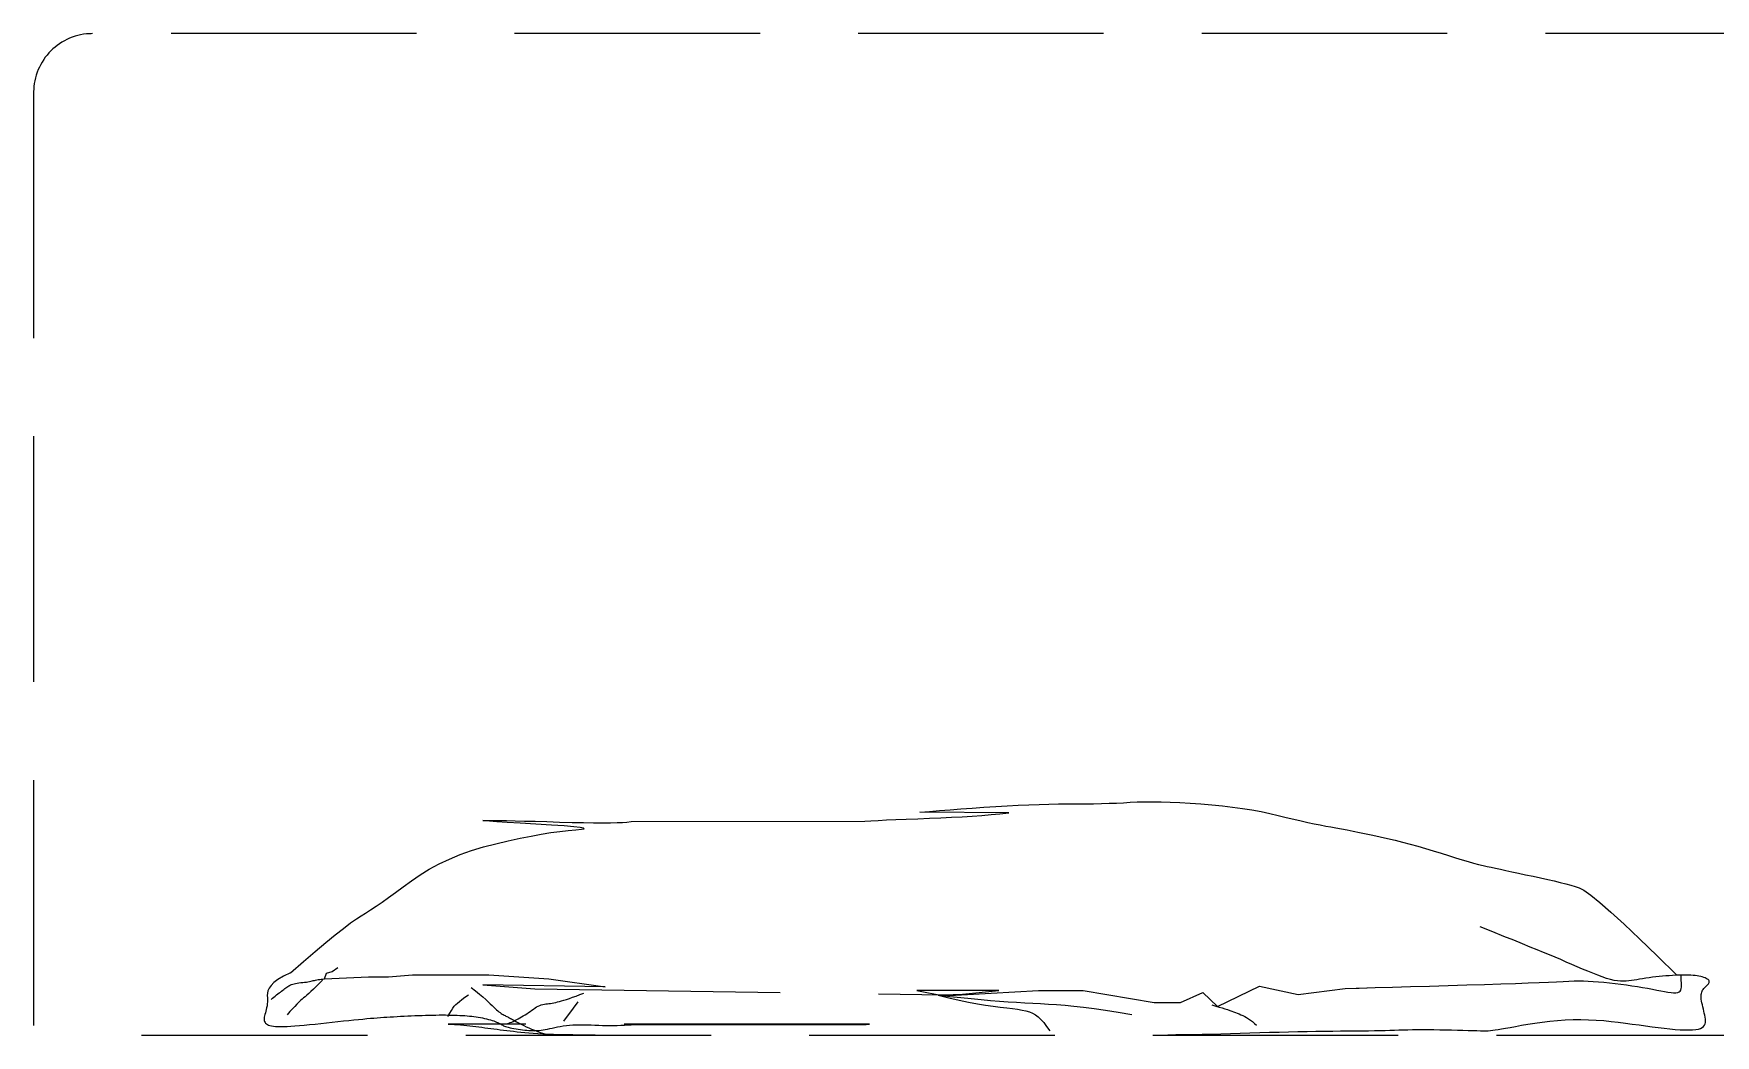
# Model space of a CAD drawing. Extents: x 468514 to 728049, y -74127 to 69080.
# Drawn here: x 503504 to 504361, y -70127 to -69616 of the extents above; entities that cross this region are included whole.
import ezdxf

# ---------------------------------------------------------------- set-up
doc = ezdxf.new("R2010")
doc.units = 0
doc.header["$LTSCALE"] = 500
doc.header["$MEASUREMENT"] = 0
doc.linetypes.add('DASH', pattern=[0.35, 0.25, -0.1])
doc.layers.add('E 立面家具、洁具', color=153, linetype='Continuous')

# ---------------------------------------------------------------- blocks, each defined once
blk = doc.blocks.new('4545')
at = {"linetype": 'DASH', "lineweight": -2}
for p, q in [((508742.97, -71550.59), (507002.97, -71550.59)), ((506972.97, -71580.59), (506972.97, -72121.24)), ((507516.87, -71942.56, 0), (507520.77, -71942.44, 0)), ((507520.77, -71942.44, 0), (507524.52, -71942.3, 0)), ((507524.52, -71942.3, 0), (507528.1, -71942.13, 0)), ((507528.1, -71942.13, 0), (507531.53, -71941.93, 0)), ((507531.53, -71941.93, 0), (507535.02, -71941.76, 0)), ((507535.02, -71941.76, 0), (507538.8, -71941.67, 0)), ((507538.8, -71941.67, 0), (507542.87, -71941.66, 0)), ((507542.87, -71941.66, 0), (507547.23, -71941.73, 0)), ((507547.23, -71941.73, 0), (507551.87, -71941.87, 0)), ((507551.87, -71941.87, 0), (507556.81, -71942.09, 0)), ((507556.81, -71942.09, 0), (507562.03, -71942.39, 0)), ((507562.03, -71942.39, 0), (507567.54, -71942.77, 0)), ((507403.16, -71951.14, 0), (507407.4, -71950.93, 0)), ((507407.4, -71950.93, 0), (507412.16, -71950.72, 0)), ((507412.16, -71950.72, 0), (507417.45, -71950.51, 0)), ((507417.45, -71950.51, 0), (507423.26, -71950.3, 0)), ((507423.26, -71950.3, 0), (507429.23, -71950.08, 0)), ((507424.34, -71946.96, 0), (507429.26, -71946.54, 0)), ((507469.63, -71947.37, 0), (507424.34, -71946.96, 0)), ((507429.23, -71950.08, 0), (507434.98, -71949.83, 0)), ((507429.26, -71946.54, 0), (507434.39, -71946.12, 0)), ((507434.39, -71946.12, 0), (507439.73, -71945.7, 0)), ((507434.98, -71949.83, 0), (507440.53, -71949.56, 0)), ((507439.73, -71945.7, 0), (507445.28, -71945.28, 0)), ((507440.53, -71949.56, 0), (507445.87, -71949.26, 0)), ((507445.28, -71945.28, 0), (507451.03, -71944.86, 0)), ((507445.87, -71949.26, 0), (507451, -71948.93, 0)), ((507451, -71948.93, 0), (507455.92, -71948.58, 0)), ((507451.03, -71944.86, 0), (507457, -71944.45, 0)), ((507455.92, -71948.58, 0), (507460.63, -71948.2, 0)), ((507457, -71944.45, 0), (507462.98, -71944.05, 0)), ((507460.63, -71948.2, 0), (507465.13, -71947.79, 0)), ((507462.98, -71944.05, 0), (507468.78, -71943.71, 0)), ((507465.13, -71947.79, 0), (507469.63, -71947.37, 0)), ((507468.78, -71943.71, 0), (507474.39, -71943.43, 0)), ((507474.39, -71943.43, 0), (507479.82, -71943.19, 0)), ((507479.82, -71943.19, 0), (507485.07, -71943.01, 0)), ((507485.07, -71943.01, 0), (507490.13, -71942.88, 0)), ((507490.13, -71942.88, 0), (507495.01, -71942.8, 0)), ((507495.01, -71942.8, 0), (507499.71, -71942.77, 0)), ((507499.71, -71942.77, 0), (507504.23, -71942.76, 0)), ((507504.23, -71942.76, 0), (507508.6, -71942.72, 0)), ((507508.6, -71942.72, 0), (507512.82, -71942.65, 0)), ((507512.82, -71942.65, 0), (507516.87, -71942.56, 0)), ((507567.54, -71942.77, 0), (507573.1, -71943.23, 0)), ((507573.1, -71943.23, 0), (507578.48, -71943.77, 0)), ((507578.48, -71943.77, 0), (507583.67, -71944.38, 0)), ((507583.67, -71944.38, 0), (507588.68, -71945.07, 0)), ((507588.68, -71945.07, 0), (507593.51, -71945.84, 0)), ((507593.51, -71945.84, 0), (507598.15, -71946.69, 0)), ((507598.15, -71946.69, 0), (507602.62, -71947.62, 0)), ((507602.62, -71947.62, 0), (507606.9, -71948.63, 0)), ((507606.9, -71948.63, 0), (507610.98, -71949.64, 0)), ((507610.98, -71949.64, 0), (507614.85, -71950.56, 0)), ((507614.85, -71950.56, 0), (507618.51, -71951.41, 0)), ((507201.75, -71951.26, 0), (507202.16, -71951.17, 0)), ((507202.75, -71951.41, 0), (507201.75, -71951.26, 0)), ((507202.16, -71951.17, 0), (507203.97, -71951.14, 0)), ((507205.16, -71951.62, 0), (507202.75, -71951.41, 0)), ((507203.97, -71951.14, 0), (507206.74, -71951.15, 0)), ((507208.97, -71951.89, 0), (507205.16, -71951.62, 0)), ((507206.74, -71951.15, 0), (507210.04, -71951.19, 0)), ((507214.19, -71952.23, 0), (507208.97, -71951.89, 0)), ((507210.04, -71951.19, 0), (507213.86, -71951.26, 0)), ((507213.86, -71951.26, 0), (507218.2, -71951.35, 0)), ((507220.81, -71952.62, 0), (507214.19, -71952.23, 0)), ((507218.2, -71951.35, 0), (507223.07, -71951.47, 0)), ((507220.7, -71960.28, 0), (507226.3, -71959.15, 0)), ((507228.84, -71953.07, 0), (507220.81, -71952.62, 0)), ((507223.07, -71951.47, 0), (507228.46, -71951.61, 0)), ((507226.3, -71959.15, 0), (507231.55, -71958.18, 0)), ((507228.46, -71951.61, 0), (507234.37, -71951.78, 0)), ((507236.79, -71953.54, 0), (507228.84, -71953.07, 0)), ((507231.55, -71958.18, 0), (507236.45, -71957.38, 0)), ((507234.37, -71951.78, 0), (507240.81, -71951.98, 0)), ((507236.45, -71957.38, 0), (507241, -71956.73, 0)), ((507243.19, -71953.98, 0), (507236.79, -71953.54, 0)), ((507240.81, -71951.98, 0), (507247.21, -71952.16, 0)), ((507241, -71956.73, 0), (507245.2, -71956.25, 0)), ((507248.05, -71954.38, 0), (507243.19, -71953.98, 0)), ((507245.2, -71956.25, 0), (507249.05, -71955.94, 0)), ((507247.21, -71952.16, 0), (507253.01, -71952.29, 0)), ((507251.35, -71954.76, 0), (507248.05, -71954.38, 0)), ((507249.05, -71955.94, 0), (507251.95, -71955.69, 0)), ((507253.1, -71955.1, 0), (507251.35, -71954.76, 0)), ((507251.95, -71955.69, 0), (507253.3, -71955.41, 0)), ((507253.01, -71952.29, 0), (507258.2, -71952.37, 0)), ((507253.3, -71955.41, 0), (507253.1, -71955.1, 0)), ((507258.2, -71952.37, 0), (507262.79, -71952.39, 0)), ((507262.79, -71952.39, 0), (507266.79, -71952.37, 0)), ((507266.79, -71952.37, 0), (507270.17, -71952.29, 0)), ((507270.17, -71952.29, 0), (507272.96, -71952.16, 0)), ((507272.96, -71952.16, 0), (507275.15, -71951.98, 0)), ((507275.15, -71951.98, 0), (507277.29, -71951.77, 0)), ((507277.29, -71951.77, 0), (507396.25, -71951.56, 0)), ((507396.25, -71951.56, 0), (507399.44, -71951.35, 0)), ((507399.44, -71951.35, 0), (507403.16, -71951.14, 0)), ((507618.51, -71951.41, 0), (507621.97, -71952.19, 0)), ((507621.97, -71952.19, 0), (507625.21, -71952.88, 0)), ((507625.21, -71952.88, 0), (507628.25, -71953.49, 0)), ((507628.25, -71953.49, 0), (507631.08, -71954.03, 0)), ((507631.08, -71954.03, 0), (507633.69, -71954.49, 0)), ((507633.69, -71954.49, 0), (507636.28, -71954.93, 0)), ((507636.28, -71954.93, 0), (507639.03, -71955.43, 0)), ((507639.03, -71955.43, 0), (507641.94, -71955.98, 0)), ((507641.94, -71955.98, 0), (507645, -71956.58, 0)), ((507645, -71956.58, 0), (507648.22, -71957.23, 0)), ((507648.22, -71957.23, 0), (507651.59, -71957.94, 0)), ((507651.59, -71957.94, 0), (507655.12, -71958.7, 0)), ((507655.12, -71958.7, 0), (507658.81, -71959.51, 0)), ((507658.81, -71959.51, 0), (507662.6, -71960.37, 0)), ((507190.25, -71968.58, 0), (507196.04, -71966.53, 0)), ((507196.04, -71966.53, 0), (507202.11, -71964.68, 0)), ((507202.11, -71964.68, 0), (507208.45, -71963.04, 0)), ((507208.45, -71963.04, 0), (507214.75, -71961.58, 0)), ((507214.75, -71961.58, 0), (507220.7, -71960.28, 0)), ((507662.6, -71960.37, 0), (507666.4, -71961.29, 0)), ((507666.4, -71961.29, 0), (507670.24, -71962.25, 0)), ((507670.24, -71962.25, 0), (507674.1, -71963.27, 0)), ((507674.1, -71963.27, 0), (507677.98, -71964.35, 0)), ((507677.98, -71964.35, 0), (507681.9, -71965.47, 0)), ((507681.9, -71965.47, 0), (507685.83, -71966.65, 0)), ((507685.83, -71966.65, 0), (507689.8, -71967.88, 0)), ((507689.8, -71967.88, 0), (507693.65, -71969.08, 0)), ((507169.81, -71978.85, 0), (507174.51, -71975.97, 0)), ((507174.51, -71975.97, 0), (507179.48, -71973.3, 0)), ((507179.48, -71973.3, 0), (507184.73, -71970.84, 0)), ((507184.73, -71970.84, 0), (507190.25, -71968.58, 0)), ((507693.65, -71969.08, 0), (507697.23, -71970.18, 0)), ((507697.23, -71970.18, 0), (507700.55, -71971.17, 0)), ((507700.55, -71971.17, 0), (507703.62, -71972.06, 0)), ((507703.62, -71972.06, 0), (507706.42, -71972.84, 0)), ((507706.42, -71972.84, 0), (507708.95, -71973.52, 0)), ((507708.95, -71973.52, 0), (507711.23, -71974.1, 0)), ((507711.23, -71974.1, 0), (507713.25, -71974.57, 0)), ((507713.25, -71974.57, 0), (507715.26, -71975.01, 0)), ((507715.26, -71975.01, 0), (507717.54, -71975.51, 0)), ((507717.54, -71975.51, 0), (507720.08, -71976.06, 0)), ((507720.08, -71976.06, 0), (507722.88, -71976.66, 0)), ((507722.88, -71976.66, 0), (507725.94, -71977.32, 0)), ((507157.34, -71987.81, 0), (507161.22, -71984.99, 0)), ((507161.22, -71984.99, 0), (507165.38, -71981.93, 0)), ((507165.38, -71981.93, 0), (507169.81, -71978.85, 0)), ((507725.94, -71977.32, 0), (507729.26, -71978.02, 0)), ((507729.26, -71978.02, 0), (507732.85, -71978.78, 0)), ((507732.85, -71978.78, 0), (507736.69, -71979.59, 0)), ((507736.69, -71979.59, 0), (507740.54, -71980.41, 0)), ((507740.54, -71980.41, 0), (507744.13, -71981.21, 0)), ((507744.13, -71981.21, 0), (507747.45, -71981.98, 0)), ((507747.45, -71981.98, 0), (507750.51, -71982.73, 0)), ((507750.51, -71982.73, 0), (507753.31, -71983.45, 0)), ((507753.31, -71983.45, 0), (507755.85, -71984.14, 0)), ((507755.85, -71984.14, 0), (507758.13, -71984.81, 0)), ((507758.13, -71984.81, 0), (507760.14, -71985.45, 0)), ((507147.35, -71994.82, 0), (507150.41, -71992.73, 0)), ((507150.41, -71992.73, 0), (507153.74, -71990.39, 0)), ((507153.74, -71990.39, 0), (507157.34, -71987.81, 0)), ((507760.14, -71985.45, 0), (507762.57, -71986.69, 0)), ((507762.57, -71986.69, 0), (507766.08, -71989.17, 0)), ((507766.08, -71989.17, 0), (507770.67, -71992.89, 0)), ((507770.67, -71992.89, 0), (507776.35, -71997.84, 0)), ((507134.44, -72003.37, 0), (507137.44, -72001.23, 0)), ((507137.44, -72001.23, 0), (507139.83, -71999.67, 0)), ((507139.83, -71999.67, 0), (507142.07, -71998.3, 0)), ((507142.07, -71998.3, 0), (507144.57, -71996.68, 0)), ((507144.57, -71996.68, 0), (507147.35, -71994.82, 0)), ((507776.35, -71997.84, 0), (507783.12, -72004.02, 0)), ((507121.81, -72013.39, 0), (507126.62, -72009.45, 0)), ((507126.62, -72009.45, 0), (507130.83, -72006.12, 0)), ((507130.83, -72006.12, 0), (507134.44, -72003.37, 0)), ((507716.17, -72007.89), (507709.82, -72005.29)), ((507721.8, -72010.18), (507716.17, -72007.89)), ((507726.81, -72012.2), (507721.8, -72010.18)), ((507783.12, -72004.02, 0), (507790.97, -72011.44, 0)), ((507110.37, -72023.04, 0), (507116.39, -72017.91, 0)), ((507116.39, -72017.91, 0), (507121.81, -72013.39, 0)), ((507731.25, -72014), (507726.81, -72012.2)), ((507735.23, -72015.61), (507731.25, -72014)), ((507738.81, -72017.06), (507735.23, -72015.61)), ((507742.08, -72018.39), (507738.81, -72017.06)), ((507745.11, -72019.64), (507742.08, -72018.39)), ((507790.97, -72011.44, 0), (507799.9, -72020.1, 0)), ((507103.74, -72028.75, 0), (507110.37, -72023.04, 0)), ((507122.13, -72028.86), (507124.99, -72028.05)), ((507124.99, -72028.05), (507127.85, -72026.01)), ((507748, -72020.85), (507745.11, -72019.64)), ((507750.81, -72022.04), (507748, -72020.85)), ((507753.62, -72023.25), (507750.81, -72022.04)), ((507756.42, -72024.46), (507753.62, -72023.25)), ((507759.19, -72025.66), (507756.42, -72024.46)), ((507761.92, -72026.83), (507759.19, -72025.66)), ((507764.57, -72027.96), (507761.92, -72026.83)), ((507767.14, -72029.01), (507764.57, -72027.96)), ((507799.9, -72020.1, 0), (507809.92, -72029.99, 0)), ((507092.91, -72036.59), (507092.33, -72037.89)), ((507093.88, -72035.21), (507092.91, -72036.59)), ((507095.36, -72033.75), (507093.88, -72035.21)), ((507097.43, -72032.19), (507095.36, -72033.75)), ((507100.19, -72030.53), (507097.43, -72032.19)), ((507103.74, -72028.75), (507100.19, -72030.53)), ((507100.98, -72036.79, 0), (507101.5, -72036.42, 0)), ((507101.5, -72036.42, 0), (507102, -72036.07, 0)), ((507102, -72036.07, 0), (507102.47, -72035.75, 0)), ((507102.47, -72035.75, 0), (507102.92, -72035.46, 0)), ((507102.92, -72035.46, 0), (507103.34, -72035.19, 0)), ((507103.34, -72035.19, 0), (507103.79, -72034.95, 0)), ((507103.79, -72034.95, 0), (507104.31, -72034.72, 0)), ((507104.31, -72034.72, 0), (507104.91, -72034.51, 0)), ((507104.91, -72034.51, 0), (507105.59, -72034.32, 0)), ((507105.59, -72034.32, 0), (507106.34, -72034.15, 0)), ((507106.34, -72034.15, 0), (507107.17, -72034, 0)), ((507107.17, -72034, 0), (507108.08, -72033.87, 0)), ((507108.08, -72033.87, 0), (507109.06, -72033.76, 0)), ((507109.06, -72033.76, 0), (507110.05, -72033.66, 0)), ((507110.05, -72033.66, 0), (507110.99, -72033.55, 0)), ((507110.99, -72033.55, 0), (507111.87, -72033.43, 0)), ((507111.87, -72033.43, 0), (507112.69, -72033.3, 0)), ((507112.69, -72033.3, 0), (507113.45, -72033.17, 0)), ((507113.45, -72033.17, 0), (507114.15, -72033.04, 0)), ((507114.15, -72033.04, 0), (507114.8, -72032.89, 0)), ((507114.8, -72032.89, 0), (507115.39, -72032.74, 0)), ((507115.39, -72032.74, 0), (507115.97, -72032.59, 0)), ((507116.89, -72035.7, 0), (507115.48, -72037.05, 0)), ((507115.97, -72032.59, 0), (507116.59, -72032.45, 0)), ((507116.59, -72032.45, 0), (507117.25, -72032.32, 0)), ((507118.42, -72034.2, 0), (507116.89, -72035.7, 0)), ((507117.25, -72032.32, 0), (507117.94, -72032.2, 0)), ((507117.94, -72032.2, 0), (507118.67, -72032.09, 0)), ((507120.09, -72032.54, 0), (507118.42, -72034.2, 0)), ((507118.67, -72032.09, 0), (507119.44, -72031.99, 0)), ((507119.44, -72031.99, 0), (507120.25, -72031.9, 0)), ((507120.25, -72031.9, 0), (507121.09, -72031.81, 0)), ((507121.09, -72031.81), (507122.13, -72028.86)), ((507121.09, -72031.81), (507143.55, -72030.79)), ((507143.55, -72030.79), (507153.75, -72030.79)), ((507153.75, -72030.79), (507166, -72029.77)), ((507166, -72029.77), (507184.37, -72029.77)), ((507184.37, -72029.77), (507204.79, -72029.77)), ((507195.74, -72036.21, 0), (507198.03, -72037.96, 0)), ((507263.99, -72035.89), (507201.75, -72034.87)), ((507201.75, -72034.87), (507228.29, -72036.91)), ((507204.79, -72029.77), (507235.41, -72031.81)), ((507235.41, -72031.81), (507263.99, -72035.89)), ((507575.94, -72045.94), (507597.38, -72035.61)), ((507597.38, -72035.61), (507617, -72039.74)), ((507640.98, -72036.73), (507652.01, -72036.38)), ((507640.98, -72036.73, 0), (507648.14, -72036.51, 0)), ((507648.14, -72036.51, 0), (507656.24, -72036.27, 0)), ((507656.24, -72036.27, 0), (507665.04, -72036.02, 0)), ((507665.04, -72036.02, 0), (507674.33, -72035.76, 0)), ((507674.33, -72035.76, 0), (507683.88, -72035.49, 0)), ((507683.88, -72035.49, 0), (507693.47, -72035.22, 0)), ((507693.47, -72035.22, 0), (507702.88, -72034.95, 0)), ((507702.88, -72034.95, 0), (507711.88, -72034.68, 0)), ((507711.88, -72034.68, 0), (507720.26, -72034.41, 0)), ((507720.26, -72034.41, 0), (507727.77, -72034.15, 0)), ((507727.77, -72034.15, 0), (507734.27, -72033.9, 0)), ((507734.27, -72033.9, 0), (507739.82, -72033.67, 0)), ((507739.82, -72033.67, 0), (507744.54, -72033.46, 0)), ((507744.54, -72033.46, 0), (507748.55, -72033.27, 0)), ((507748.55, -72033.27, 0), (507751.98, -72033.11, 0)), ((507751.98, -72033.11, 0), (507754.96, -72032.99, 0)), ((507754.96, -72032.99, 0), (507757.6, -72032.91, 0)), ((507757.6, -72032.91, 0), (507760.04, -72032.87, 0)), ((507760.04, -72032.87, 0), (507762.39, -72032.89, 0)), ((507762.39, -72032.89, 0), (507764.77, -72032.96, 0)), ((507764.77, -72032.96, 0), (507767.3, -72033.09, 0)), ((507769.6, -72029.97), (507767.14, -72029.01)), ((507767.3, -72033.09, 0), (507769.96, -72033.28, 0)), ((507771.94, -72030.83), (507769.6, -72029.97)), ((507769.96, -72033.28, 0), (507772.72, -72033.52, 0)), ((507774.13, -72031.56), (507771.94, -72030.83)), ((507772.72, -72033.52, 0), (507775.56, -72033.81, 0)), ((507776.16, -72032.15), (507774.13, -72031.56)), ((507775.56, -72033.81, 0), (507778.45, -72034.13, 0)), ((507778.01, -72032.58), (507776.16, -72032.15)), ((507779.71, -72032.87), (507778.01, -72032.58)), ((507778.45, -72034.13, 0), (507781.35, -72034.49, 0)), ((507781.28, -72033.03), (507779.71, -72032.87)), ((507782.74, -72033.07), (507781.28, -72033.03)), ((507781.35, -72034.49, 0), (507784.23, -72034.88, 0)), ((507784.13, -72033.02), (507782.74, -72033.07)), ((507785.48, -72032.9), (507784.13, -72033.02)), ((507784.23, -72034.88, 0), (507787.07, -72035.3, 0)), ((507786.81, -72032.71), (507785.48, -72032.9)), ((507788.15, -72032.49), (507786.81, -72032.71)), ((507787.07, -72035.3, 0), (507789.84, -72035.74, 0)), ((507789.52, -72032.24), (507788.15, -72032.49)), ((507790.96, -72031.98), (507789.52, -72032.24)), ((507789.84, -72035.74, 0), (507792.5, -72036.19, 0)), ((507792.48, -72031.73), (507790.96, -72031.98)), ((507794.08, -72031.49), (507792.48, -72031.73)), ((507792.5, -72036.19, 0), (507795.04, -72036.65, 0)), ((507795.74, -72031.27), (507794.08, -72031.49)), ((507795.04, -72036.65, 0), (507797.43, -72037.11, 0)), ((507797.44, -72031.05), (507795.74, -72031.27)), ((507799.17, -72030.86), (507797.44, -72031.05)), ((507800.91, -72030.67), (507799.17, -72030.86)), ((507802.64, -72030.51), (507800.91, -72030.67)), ((507804.35, -72030.36), (507802.64, -72030.51)), ((507806.02, -72030.22), (507804.35, -72030.36)), ((507807.63, -72030.11), (507806.02, -72030.22)), ((507809.18, -72030.02), (507807.63, -72030.11)), ((507810.66, -72029.95), (507809.18, -72030.02)), ((507812.06, -72029.9), (507810.66, -72029.95)), ((507813.41, -72029.88), (507812.06, -72029.9)), ((507812.09, -72031.37, 0), (507812.06, -72029.9, 0)), ((507812.15, -72032.71, 0), (507812.09, -72031.37, 0)), ((507812.14, -72036.81, 0), (507812.24, -72035.98, 0)), ((507812.21, -72033.93, 0), (507812.15, -72032.71, 0)), ((507812.25, -72035.02, 0), (507812.21, -72033.93, 0)), ((507812.24, -72035.98, 0), (507812.25, -72035.02, 0)), ((507814.69, -72029.88), (507813.41, -72029.88)), ((507815.91, -72029.9), (507814.69, -72029.88)), ((507817.07, -72029.96), (507815.91, -72029.9)), ((507818.18, -72030.04), (507817.07, -72029.96)), ((507819.22, -72030.14), (507818.18, -72030.04)), ((507820.22, -72030.28), (507819.22, -72030.14)), ((507821.16, -72030.45), (507820.22, -72030.28)), ((507822.05, -72030.65), (507821.16, -72030.45)), ((507822.87, -72030.86), (507822.05, -72030.65)), ((507823.62, -72031.11), (507822.87, -72030.86)), ((507824.3, -72031.37), (507823.62, -72031.11)), ((507823.62, -72036.81), (507823.95, -72036.42)), ((507823.95, -72036.42), (507824.3, -72036.06)), ((507824.9, -72031.64), (507824.3, -72031.37)), ((507824.3, -72036.06), (507824.66, -72035.71)), ((507824.66, -72035.71), (507825.02, -72035.37)), ((507825.41, -72031.93), (507824.9, -72031.64)), ((507825.02, -72035.37), (507825.36, -72035.03)), ((507825.36, -72035.03), (507825.68, -72034.7)), ((507825.82, -72032.22), (507825.41, -72031.93)), ((507825.68, -72034.7), (507825.96, -72034.38)), ((507826.14, -72032.53), (507825.82, -72032.22)), ((507825.96, -72034.38), (507826.19, -72034.07)), ((507826.34, -72032.83), (507826.14, -72032.53)), ((507826.19, -72034.07), (507826.35, -72033.75)), ((507826.44, -72033.14), (507826.34, -72032.83)), ((507826.35, -72033.75), (507826.44, -72033.45)), ((507826.44, -72033.45), (507826.44, -72033.14)), ((507091.99, -72044.6), (507091.84, -72045.59)), ((507092.06, -72039.13), (507091.99, -72040.31)), ((507091.99, -72040.31), (507092.04, -72041.43)), ((507092.07, -72043.58), (507091.99, -72044.6)), ((507092.04, -72041.43), (507092.09, -72042.52)), ((507092.33, -72037.89), (507092.06, -72039.13)), ((507092.09, -72042.52), (507092.07, -72043.58)), ((507093.95, -72042.33, 0), (507094.65, -72041.73, 0)), ((507094.65, -72041.73, 0), (507095.35, -72041.15, 0)), ((507095.35, -72041.15, 0), (507096.03, -72040.58, 0)), ((507096.03, -72040.58, 0), (507096.7, -72040.04, 0)), ((507096.7, -72040.04, 0), (507097.36, -72039.51, 0)), ((507097.36, -72039.51, 0), (507098.01, -72039.01, 0)), ((507098.01, -72039.01, 0), (507098.64, -72038.52, 0)), ((507098.64, -72038.52, 0), (507099.26, -72038.05, 0)), ((507099.26, -72038.05, 0), (507099.86, -72037.6, 0)), ((507099.86, -72037.6, 0), (507100.43, -72037.18, 0)), ((507100.43, -72037.18, 0), (507100.98, -72036.79, 0)), ((507107.07, -72044.68, 0), (507105.97, -72045.82, 0)), ((507108.07, -72043.68, 0), (507107.07, -72044.68, 0)), ((507108.97, -72042.82, 0), (507108.07, -72043.68, 0)), ((507109.78, -72042.1, 0), (507108.97, -72042.82, 0)), ((507110.49, -72041.52, 0), (507109.78, -72042.1, 0)), ((507111.22, -72040.93, 0), (507110.49, -72041.52, 0)), ((507112.09, -72040.19, 0), (507111.22, -72040.93, 0)), ((507113.08, -72039.3, 0), (507112.09, -72040.19, 0)), ((507114.22, -72038.25, 0), (507113.08, -72039.3, 0)), ((507115.48, -72037.05, 0), (507114.22, -72038.25, 0)), ((507187.22, -72045.79, 0), (507187.98, -72044.94, 0)), ((507187.98, -72044.94, 0), (507188.84, -72044.12, 0)), ((507188.84, -72044.12, 0), (507189.85, -72043.27, 0)), ((507189.85, -72043.27, 0), (507191.1, -72042.32, 0)), ((507191.1, -72042.32, 0), (507192.63, -72041.22, 0)), ((507192.63, -72041.22, 0), (507194.52, -72039.89, 0)), ((507198.03, -72037.96, 0), (507200.02, -72039.55, 0)), ((507200.02, -72039.55, 0), (507201.74, -72040.99, 0)), ((507201.74, -72040.99, 0), (507203.22, -72042.29, 0)), ((507203.22, -72042.29, 0), (507204.48, -72043.45, 0)), ((507204.48, -72043.45, 0), (507205.57, -72044.48, 0)), ((507205.57, -72044.48, 0), (507206.51, -72045.41, 0)), ((507228.29, -72036.91), (507436.44, -72039.97)), ((507230.74, -72045.34, 0), (507231.53, -72045.05, 0)), ((507231.53, -72045.05, 0), (507232.31, -72044.82, 0)), ((507232.31, -72044.82, 0), (507233.09, -72044.67, 0)), ((507233.09, -72044.67, 0), (507233.85, -72044.58, 0)), ((507233.85, -72044.58, 0), (507234.63, -72044.52, 0)), ((507234.63, -72044.52, 0), (507235.44, -72044.43, 0)), ((507235.44, -72044.43, 0), (507236.27, -72044.31, 0)), ((507236.27, -72044.31, 0), (507237.12, -72044.17, 0)), ((507237.12, -72044.17, 0), (507238, -72044.01, 0)), ((507238, -72044.01, 0), (507238.91, -72043.81, 0)), ((507238.91, -72043.81, 0), (507239.84, -72043.6, 0)), ((507239.84, -72043.6, 0), (507240.8, -72043.35, 0)), ((507240.8, -72043.35, 0), (507241.84, -72043.06, 0)), ((507241.84, -72043.06, 0), (507243.03, -72042.7, 0)), ((507243.03, -72042.7, 0), (507244.37, -72042.27, 0)), ((507244.37, -72042.27, 0), (507245.85, -72041.77, 0)), ((507245.85, -72041.77, 0), (507247.48, -72041.2, 0)), ((507247.48, -72041.2, 0), (507249.26, -72040.56, 0)), ((507247.95, -72046.82), (507250.4, -72043.56)), ((507249.26, -72040.56, 0), (507251.19, -72039.85, 0)), ((507251.19, -72039.85, 0), (507253.26, -72039.07, 0)), ((507464.57, -72037.67), (507422.84, -72037.67)), ((507422.84, -72037.67), (507436.64, -72040.55)), ((507433.7, -72040.2, 0), (507439.16, -72041.56, 0)), ((507439.59, -72040.9, 0), (507433.7, -72040.2, 0)), ((507436.44, -72039.97), (507446.02, -72039.66)), ((507436.64, -72040.55), (507484.81, -72037.67)), ((507439.16, -72041.56, 0), (507444.31, -72042.72, 0)), ((507445.17, -72041.51, 0), (507439.59, -72040.9, 0)), ((507444.31, -72042.72, 0), (507449.14, -72043.68, 0)), ((507450.47, -72042.05, 0), (507445.17, -72041.51, 0)), ((507446.02, -72039.66), (507464.57, -72037.67)), ((507449.14, -72043.68, 0), (507453.66, -72044.49, 0)), ((507455.51, -72042.52, 0), (507450.47, -72042.05, 0)), ((507453.66, -72044.49, 0), (507457.87, -72045.15, 0)), ((507460.31, -72042.94, 0), (507455.51, -72042.52, 0)), ((507457.87, -72045.15, 0), (507461.75, -72045.71, 0)), ((507464.92, -72043.3, 0), (507460.31, -72042.94, 0)), ((507469.35, -72043.62, 0), (507464.92, -72043.3, 0)), ((507473.63, -72043.9, 0), (507469.35, -72043.62, 0)), ((507477.79, -72044.16, 0), (507473.63, -72043.9, 0)), ((507481.85, -72044.39, 0), (507477.79, -72044.16, 0)), ((507485.86, -72044.6, 0), (507481.85, -72044.39, 0)), ((507484.81, -72037.67), (507496.17, -72037.67)), ((507489.88, -72044.83, 0), (507485.86, -72044.6, 0)), ((507494, -72045.1, 0), (507489.88, -72044.83, 0)), ((507498.3, -72045.43, 0), (507494, -72045.1, 0)), ((507496.17, -72037.67), (507507.53, -72037.67)), ((507507.53, -72037.67), (507543.67, -72043.86)), ((507543.67, -72043.86), (507557.1, -72043.86)), ((507557.1, -72043.86), (507568.46, -72038.7)), ((507568.46, -72038.7), (507575.94, -72045.94)), ((507573.11, -72045.12, 0), (507575.07, -72045.69, 0)), ((507617, -72039.74), (507640.98, -72036.73)), ((507797.43, -72037.11, 0), (507799.67, -72037.55, 0)), ((507799.67, -72037.55, 0), (507801.75, -72037.95, 0)), ((507801.75, -72037.95, 0), (507803.67, -72038.3, 0)), ((507803.67, -72038.3, 0), (507805.4, -72038.58, 0)), ((507805.4, -72038.58, 0), (507806.95, -72038.78, 0)), ((507806.95, -72038.78, 0), (507808.29, -72038.88, 0)), ((507808.29, -72038.88, 0), (507809.44, -72038.88, 0)), ((507809.44, -72038.88, 0), (507810.36, -72038.74, 0)), ((507810.36, -72038.74, 0), (507811.07, -72038.47, 0)), ((507811.07, -72038.47, 0), (507811.59, -72038.05, 0)), ((507811.59, -72038.05, 0), (507811.93, -72037.5, 0)), ((507811.93, -72037.5, 0), (507812.14, -72036.81, 0)), ((507822.24, -72040.55), (507822.29, -72039.85)), ((507822.26, -72041.33), (507822.24, -72040.55)), ((507822.35, -72042.19), (507822.26, -72041.33)), ((507822.29, -72039.85), (507822.4, -72039.22)), ((507822.49, -72043.11), (507822.35, -72042.19)), ((507822.4, -72039.22), (507822.56, -72038.64)), ((507822.68, -72044.09), (507822.49, -72043.11)), ((507822.56, -72038.64), (507822.77, -72038.12)), ((507822.91, -72045.11), (507822.68, -72044.09)), ((507822.77, -72038.12), (507823.02, -72037.65)), ((507823.15, -72046.15), (507822.91, -72045.11)), ((507823.02, -72037.65), (507823.3, -72037.21)), ((507823.3, -72037.21), (507823.62, -72036.81)), ((507090.47, -72051.36), (507090.4, -72052)), ((507090.4, -72052), (507090.4, -72052.59)), ((507090.4, -72052.59), (507090.46, -72053.12)), ((507090.46, -72053.12), (507090.61, -72053.62)), ((507090.6, -72050.67), (507090.47, -72051.36)), ((507090.78, -72049.94), (507090.6, -72050.67)), ((507090.61, -72053.62), (507090.83, -72054.06)), ((507090.99, -72049.15), (507090.78, -72049.94)), ((507091.21, -72048.32), (507090.99, -72049.15)), ((507091.44, -72047.45), (507091.21, -72048.32)), ((507091.65, -72046.54), (507091.44, -72047.45)), ((507091.84, -72045.59), (507091.65, -72046.54)), ((507103.5, -72048.53, 0), (507102.12, -72050.09, 0)), ((507104.78, -72047.11, 0), (507103.5, -72048.53, 0)), ((507105.97, -72045.82, 0), (507104.78, -72047.11, 0)), ((507125.08, -72053.91), (507127.98, -72053.59)), ((507127.98, -72053.59), (507130.81, -72053.28)), ((507130.81, -72053.28), (507133.52, -72052.99)), ((507133.52, -72052.99), (507136.06, -72052.72)), ((507136.06, -72052.72), (507138.41, -72052.48)), ((507138.41, -72052.48), (507140.59, -72052.27)), ((507140.59, -72052.27), (507142.61, -72052.08)), ((507142.61, -72052.08), (507144.5, -72051.91)), ((507144.5, -72051.91), (507146.29, -72051.76)), ((507146.29, -72051.76), (507148, -72051.63)), ((507148, -72051.63), (507149.67, -72051.51)), ((507149.67, -72051.51), (507151.3, -72051.4)), ((507151.3, -72051.4), (507152.94, -72051.29)), ((507152.94, -72051.29), (507154.6, -72051.19)), ((507154.6, -72051.19), (507156.31, -72051.09)), ((507156.31, -72051.09), (507158.06, -72050.99)), ((507158.06, -72050.99), (507159.85, -72050.89)), ((507159.85, -72050.89), (507161.66, -72050.79)), ((507161.66, -72050.79), (507163.49, -72050.7)), ((507163.49, -72050.7), (507165.33, -72050.62)), ((507165.33, -72050.62), (507167.18, -72050.54)), ((507167.18, -72050.54), (507169.01, -72050.46)), ((507169.01, -72050.46), (507170.84, -72050.4)), ((507170.84, -72050.4), (507172.64, -72050.34)), ((507172.64, -72050.34), (507174.41, -72050.29)), ((507174.41, -72050.29), (507176.14, -72050.26)), ((507176.14, -72050.26), (507177.85, -72050.23)), ((507177.85, -72050.23), (507179.51, -72050.22)), ((507179.51, -72050.22), (507181.14, -72050.21)), ((507181.14, -72050.21), (507182.73, -72050.22)), ((507182.73, -72050.22), (507184.27, -72050.23)), ((507183.89, -72050.91, 0), (507184.9, -72049.24, 0)), ((507184.27, -72050.23), (507185.77, -72050.26)), ((507184.9, -72049.24, 0), (507185.74, -72047.88, 0)), ((507185.74, -72047.88, 0), (507186.5, -72046.75, 0)), ((507185.77, -72050.26), (507187.22, -72050.29)), ((507186.5, -72046.75, 0), (507187.22, -72045.79, 0)), ((507187.22, -72050.29), (507188.63, -72050.34)), ((507188.63, -72050.34), (507189.98, -72050.4)), ((507189.98, -72050.4), (507191.29, -72050.46)), ((507191.29, -72050.46), (507192.55, -72050.54)), ((507192.55, -72050.54), (507193.77, -72050.64)), ((507193.77, -72050.64), (507194.96, -72050.74)), ((507194.96, -72050.74), (507196.12, -72050.87)), ((507196.12, -72050.87), (507197.26, -72051.01)), ((507197.26, -72051.01), (507198.37, -72051.16)), ((507198.37, -72051.16), (507199.46, -72051.34)), ((507199.46, -72051.34), (507200.53, -72051.53)), ((507200.53, -72051.53), (507201.6, -72051.74)), ((507201.6, -72051.74), (507202.65, -72051.98)), ((507202.65, -72051.98), (507203.67, -72052.22)), ((507203.67, -72052.22), (507204.65, -72052.48)), ((507204.65, -72052.48), (507205.6, -72052.74)), ((507205.6, -72052.74), (507206.49, -72053.01)), ((507206.49, -72053.01), (507207.32, -72053.28)), ((507206.51, -72045.41, 0), (507207.32, -72046.22, 0)), ((507207.32, -72046.22, 0), (507208.05, -72046.94, 0)), ((507207.32, -72053.28), (507208.08, -72053.55)), ((507208.05, -72046.94, 0), (507208.71, -72047.57, 0)), ((507208.08, -72053.55), (507208.77, -72053.82)), ((507208.71, -72047.57, 0), (507209.34, -72048.13, 0)), ((507209.34, -72048.13, 0), (507209.94, -72048.61, 0)), ((507209.94, -72048.61, 0), (507210.51, -72049.04, 0)), ((507210.51, -72049.04, 0), (507211.06, -72049.41, 0)), ((507211.06, -72049.41, 0), (507211.59, -72049.73, 0)), ((507211.59, -72049.73, 0), (507212.1, -72050.02, 0)), ((507212.1, -72050.02, 0), (507212.59, -72050.28, 0)), ((507212.59, -72050.28, 0), (507213.07, -72050.52, 0)), ((507213.07, -72050.52, 0), (507213.53, -72050.75, 0)), ((507213.53, -72050.75, 0), (507213.99, -72050.97, 0)), ((507213.99, -72050.97, 0), (507214.43, -72051.2, 0)), ((507214.43, -72051.2, 0), (507214.88, -72051.44, 0)), ((507214.88, -72051.44, 0), (507215.34, -72051.68, 0)), ((507215.34, -72051.68, 0), (507215.82, -72051.95, 0)), ((507215.75, -72054.1, 0), (507216.46, -72053.8, 0)), ((507215.82, -72051.95, 0), (507216.33, -72052.23, 0)), ((507216.33, -72052.23, 0), (507216.88, -72052.53, 0)), ((507216.46, -72053.8, 0), (507217.21, -72053.46, 0)), ((507216.88, -72052.53, 0), (507217.48, -72052.87, 0)), ((507217.21, -72053.46, 0), (507217.99, -72053.08, 0)), ((507217.48, -72052.87, 0), (507218.14, -72053.23, 0)), ((507217.99, -72053.08, 0), (507218.82, -72052.67, 0)), ((507218.14, -72053.23, 0), (507218.87, -72053.63, 0)), ((507218.82, -72052.67, 0), (507219.68, -72052.21, 0)), ((507218.87, -72053.63, 0), (507219.67, -72054.07, 0)), ((507219.68, -72052.21, 0), (507220.58, -72051.72, 0)), ((507220.58, -72051.72, 0), (507221.49, -72051.21, 0)), ((507221.49, -72051.21, 0), (507222.39, -72050.68, 0)), ((507222.39, -72050.68, 0), (507223.28, -72050.13, 0)), ((507223.28, -72050.13, 0), (507224.15, -72049.58, 0)), ((507224.15, -72049.58, 0), (507225.01, -72049.01, 0)), ((507225.01, -72049.01, 0), (507225.86, -72048.43, 0)), ((507225.86, -72048.43, 0), (507226.7, -72047.84, 0)), ((507226.7, -72047.84, 0), (507227.52, -72047.23, 0)), ((507227.52, -72047.23, 0), (507228.34, -72046.66, 0)), ((507228.34, -72046.66, 0), (507229.14, -72046.15, 0)), ((507229.14, -72046.15, 0), (507229.94, -72045.71, 0)), ((507229.94, -72045.71, 0), (507230.74, -72045.34, 0)), ((507243.05, -72053.36), (507247.95, -72046.82)), ((507461.75, -72045.71, 0), (507465.32, -72046.19, 0)), ((507465.32, -72046.19, 0), (507468.57, -72046.6, 0)), ((507468.57, -72046.6, 0), (507471.49, -72046.97, 0)), ((507471.49, -72046.97, 0), (507474.09, -72047.34, 0)), ((507474.09, -72047.34, 0), (507476.38, -72047.72, 0)), ((507476.38, -72047.72, 0), (507478.39, -72048.16, 0)), ((507478.39, -72048.16, 0), (507480.17, -72048.69, 0)), ((507480.17, -72048.69, 0), (507481.78, -72049.35, 0)), ((507481.78, -72049.35, 0), (507483.26, -72050.19, 0)), ((507483.26, -72050.19, 0), (507484.67, -72051.24, 0)), ((507484.67, -72051.24, 0), (507486.05, -72052.54, 0)), ((507486.05, -72052.54, 0), (507487.46, -72054.12, 0)), ((507502.86, -72045.85, 0), (507498.3, -72045.43, 0)), ((507507.75, -72046.38, 0), (507502.86, -72045.85, 0)), ((507513.08, -72047.05, 0), (507507.75, -72046.38, 0)), ((507518.9, -72047.89, 0), (507513.08, -72047.05, 0)), ((507525.32, -72048.92, 0), (507518.9, -72047.89, 0)), ((507532.4, -72050.17, 0), (507525.32, -72048.92, 0)), ((507575.07, -72045.69, 0), (507576.81, -72046.2, 0)), ((507576.81, -72046.2, 0), (507578.36, -72046.66, 0)), ((507578.36, -72046.66, 0), (507579.75, -72047.09, 0)), ((507579.75, -72047.09, 0), (507581.01, -72047.49, 0)), ((507581.01, -72047.49, 0), (507582.15, -72047.87, 0)), ((507582.15, -72047.87, 0), (507583.19, -72048.23, 0)), ((507583.19, -72048.23, 0), (507584.18, -72048.59, 0)), ((507584.18, -72048.59, 0), (507585.12, -72048.95, 0)), ((507585.12, -72048.95, 0), (507586.04, -72049.31, 0)), ((507586.04, -72049.31, 0), (507586.97, -72049.69, 0)), ((507586.97, -72049.69, 0), (507587.9, -72050.09, 0)), ((507587.9, -72050.09, 0), (507588.85, -72050.53, 0)), ((507588.85, -72050.53, 0), (507589.8, -72051.01, 0)), ((507589.8, -72051.01, 0), (507590.77, -72051.55, 0)), ((507590.77, -72051.55, 0), (507591.74, -72052.16, 0)), ((507591.74, -72052.16, 0), (507592.73, -72052.85, 0)), ((507592.73, -72052.85, 0), (507593.73, -72053.62, 0)), ((507593.73, -72053.62, 0), (507594.74, -72054.49, 0)), ((507741.33, -72053.86), (507745.18, -72053.4)), ((507745.18, -72053.4), (507749.12, -72053.01)), ((507749.12, -72053.01), (507753.11, -72052.72)), ((507753.11, -72052.72), (507757.11, -72052.55)), ((507757.11, -72052.55), (507761.07, -72052.52)), ((507761.07, -72052.52), (507764.98, -72052.61)), ((507764.98, -72052.61), (507768.84, -72052.81)), ((507768.84, -72052.81), (507772.65, -72053.1)), ((507772.65, -72053.1), (507776.39, -72053.46)), ((507776.39, -72053.46), (507780.07, -72053.88)), ((507823.41, -72047.22), (507823.15, -72046.15)), ((507823.67, -72048.28), (507823.41, -72047.22)), ((507823.91, -72049.34), (507823.67, -72048.28)), ((507824.13, -72050.37), (507823.91, -72049.34)), ((507824.3, -72051.36), (507824.13, -72050.37)), ((507824.43, -72052.3), (507824.3, -72051.36)), ((507824.48, -72053.19), (507824.43, -72052.3)), ((507824.43, -72054.02), (507824.48, -72053.19)), ((508718.05, -72060.59), (507027.89, -72060.59)), ((507090.83, -72054.06), (507091.15, -72054.46)), ((507091.15, -72054.46), (507091.55, -72054.81)), ((507091.55, -72054.81), (507092.05, -72055.12)), ((507092.05, -72055.12), (507092.65, -72055.39)), ((507092.65, -72055.39), (507093.36, -72055.61)), ((507093.36, -72055.61), (507094.19, -72055.79)), ((507094.19, -72055.79), (507095.13, -72055.94)), ((507095.13, -72055.94), (507096.21, -72056.04)), ((507096.21, -72056.04), (507097.43, -72056.1)), ((507097.43, -72056.1), (507098.81, -72056.12)), ((507098.81, -72056.12), (507100.34, -72056.1)), ((507100.34, -72056.1), (507102.06, -72056.04)), ((507102.06, -72056.04), (507103.95, -72055.94)), ((507103.95, -72055.94), (507106.04, -72055.79)), ((507106.04, -72055.79), (507108.33, -72055.61)), ((507108.33, -72055.61), (507110.83, -72055.39)), ((507110.83, -72055.39), (507113.5, -72055.13)), ((507113.5, -72055.13), (507116.31, -72054.85)), ((507116.31, -72054.85), (507119.2, -72054.54)), ((507119.2, -72054.54), (507122.13, -72054.23)), ((507122.13, -72054.23), (507125.08, -72053.91)), ((507398.71, -72054.95), (507184.06, -72054.93)), ((507184.06, -72054.93), (507185.68, -72054.95)), ((507185.68, -72054.95), (507187.29, -72055.01)), ((507187.29, -72055.01), (507188.88, -72055.1)), ((507188.88, -72055.1), (507190.45, -72055.21)), ((507190.45, -72055.21), (507192.01, -72055.36)), ((507192.01, -72055.36), (507193.56, -72055.52)), ((507193.56, -72055.52), (507195.11, -72055.7)), ((507195.11, -72055.7), (507196.65, -72055.89)), ((507196.65, -72055.89), (507198.18, -72056.09)), ((507198.18, -72056.09), (507199.71, -72056.29)), ((507199.71, -72056.29), (507201.24, -72056.49)), ((507201.24, -72056.49), (507202.78, -72056.7)), ((507202.78, -72056.7), (507204.32, -72056.9)), ((507204.32, -72056.9), (507205.88, -72057.11)), ((507205.88, -72057.11), (507207.45, -72057.31)), ((507207.45, -72057.31), (507209.04, -72057.51)), ((507208.77, -72053.82), (507209.38, -72054.08)), ((507209.04, -72057.51), (507210.66, -72057.72)), ((507209.38, -72054.08), (507209.9, -72054.33)), ((507209.9, -72054.33), (507210.35, -72054.57)), ((507210.35, -72054.57), (507210.75, -72054.8)), ((507210.66, -72057.72), (507212.31, -72057.92)), ((507210.75, -72054.8), (507211.12, -72055.03)), ((507211.12, -72055.03), (507211.49, -72055.25)), ((507211.49, -72055.25), (507211.87, -72055.46)), ((507211.87, -72055.46), (507212.28, -72055.67)), ((507212.28, -72055.67), (507212.76, -72055.88)), ((507212.31, -72057.92), (507213.99, -72058.13)), ((507212.76, -72055.88), (507213.32, -72056.09)), ((507213.32, -72056.09), (507213.97, -72056.29)), ((507213.97, -72056.29), (507214.75, -72056.49)), ((507213.99, -72058.13), (507215.7, -72058.33)), ((507214.45, -72054.58, 0), (507215.08, -72054.36, 0)), ((507214.75, -72056.49), (507215.62, -72056.7)), ((507215.08, -72054.36, 0), (507215.75, -72054.1, 0)), ((507215.62, -72056.7), (507216.59, -72056.89)), ((507215.7, -72058.33), (507217.46, -72058.53)), ((507216.59, -72056.89), (507217.62, -72057.08)), ((507217.46, -72058.53), (507219.27, -72058.74)), ((507217.62, -72057.08), (507218.69, -72057.27)), ((507218.69, -72057.27), (507219.8, -72057.44)), ((507219.27, -72058.74), (507221.16, -72058.93)), ((507219.67, -72054.07, 0), (507220.56, -72054.55, 0)), ((507219.8, -72057.44), (507220.93, -72057.6)), ((507220.56, -72054.55, 0), (507221.55, -72055.07, 0)), ((507220.93, -72057.6), (507222.04, -72057.75)), ((507221.16, -72058.93), (507223.14, -72059.12)), ((507221.55, -72055.07, 0), (507222.63, -72055.62, 0)), ((507222.04, -72057.75), (507223.13, -72057.88)), ((507222.63, -72055.62, 0), (507223.81, -72056.19, 0)), ((507223.13, -72057.88), (507224.18, -72057.99)), ((507223.14, -72059.12), (507225.23, -72059.31)), ((507223.81, -72056.19, 0), (507225.11, -72056.79, 0)), ((507224.18, -72057.99), (507225.17, -72058.08)), ((507225.11, -72056.79, 0), (507226.51, -72057.4, 0)), ((507225.17, -72058.08), (507226.12, -72058.15)), ((507225.23, -72059.31), (507227.43, -72059.48)), ((507226.12, -72058.15), (507227.03, -72058.2)), ((507226.51, -72057.4, 0), (507228.03, -72058.02, 0)), ((507227.03, -72058.2), (507227.91, -72058.21)), ((507227.43, -72059.48), (507229.78, -72059.64)), ((507227.91, -72058.21), (507228.79, -72058.2)), ((507228.03, -72058.02, 0), (507229.66, -72058.65, 0)), ((507228.79, -72058.2), (507229.68, -72058.16)), ((507229.66, -72058.65, 0), (507231.43, -72059.27, 0)), ((507229.68, -72058.16), (507230.58, -72058.09)), ((507229.78, -72059.64), (507232.28, -72059.79)), ((507230.58, -72058.09), (507231.52, -72057.98)), ((507231.43, -72059.27, 0), (507233.32, -72059.89, 0)), ((507231.52, -72057.98), (507232.5, -72057.83)), ((507232.28, -72059.79), (507234.95, -72059.92)), ((507232.5, -72057.83), (507233.54, -72057.65)), ((507233.54, -72057.65), (507234.64, -72057.43)), ((507234.64, -72057.43), (507235.82, -72057.17)), ((507234.95, -72059.92), (507237.82, -72060.03)), ((507235.82, -72057.17), (507237.07, -72056.9)), ((507237.07, -72056.9), (507238.38, -72056.62)), ((507237.82, -72060.03), (507240.88, -72060.12)), ((507238.38, -72056.62), (507239.77, -72056.33)), ((507239.77, -72056.33), (507241.22, -72056.06)), ((507240.88, -72060.12), (507244.13, -72060.19)), ((507241.22, -72056.06), (507242.73, -72055.81)), ((507242.73, -72055.81), (507244.31, -72055.58)), ((507244.13, -72060.19), (507247.58, -72060.24)), ((507244.31, -72055.58), (507245.95, -72055.4)), ((507245.95, -72055.4), (507247.66, -72055.27)), ((507247.58, -72060.24), (507251.21, -72060.28)), ((507247.66, -72055.27), (507249.42, -72055.2)), ((507249.42, -72055.2), (507251.24, -72055.18)), ((507251.21, -72060.28), (507255.02, -72060.29)), ((507251.24, -72055.18), (507253.1, -72055.19)), ((507253.1, -72055.19), (507254.99, -72055.24)), ((507254.99, -72055.24), (507256.91, -72055.31)), ((507255.02, -72060.29), (507258.99, -72060.28)), ((507256.91, -72055.31), (507258.84, -72055.39)), ((507258.84, -72055.39), (507260.78, -72055.47)), ((507260.78, -72055.47), (507262.71, -72055.54)), ((507262.71, -72055.54), (507264.64, -72055.59)), ((507264.64, -72055.59), (507266.54, -72055.61)), ((507266.54, -72055.61), (507268.41, -72055.59)), ((507268.41, -72055.59), (507270.25, -72055.54)), ((507270.25, -72055.54), (507272.07, -72055.46)), ((507272.07, -72055.46), (507273.86, -72055.37)), ((507273.86, -72055.37), (507275.62, -72055.27)), ((507275.62, -72055.27), (507277.35, -72055.17)), ((507277.35, -72055.17), (507395.35, -72055.08)), ((507395.35, -72055.08), (507397.04, -72055)), ((507397.04, -72055), (507398.71, -72054.95)), ((507487.46, -72054.12, 0), (507488.94, -72056.04, 0)), ((507488.94, -72056.04, 0), (507490.55, -72058.33, 0)), ((507550.67, -72060.28), (507554.81, -72060.24)), ((507554.81, -72060.24), (507559.1, -72060.19)), ((507559.1, -72060.19), (507563.54, -72060.12)), ((507563.54, -72060.12), (507568.11, -72060.03)), ((507568.11, -72060.03), (507572.82, -72059.92)), ((507572.82, -72059.92), (507577.63, -72059.79)), ((507577.63, -72059.79), (507582.53, -72059.65)), ((507582.53, -72059.65), (507587.48, -72059.5)), ((507587.48, -72059.5), (507592.46, -72059.35)), ((507592.46, -72059.35), (507597.45, -72059.2)), ((507594.74, -72054.49, 0), (507595.77, -72055.46, 0)), ((507597.45, -72059.2), (507602.41, -72059.05)), ((507602.41, -72059.05), (507607.33, -72058.91)), ((507607.33, -72058.91), (507612.18, -72058.78)), ((507612.18, -72058.78), (507616.94, -72058.67)), ((507616.94, -72058.67), (507621.57, -72058.58)), ((507621.57, -72058.58), (507626.07, -72058.5)), ((507626.07, -72058.5), (507630.42, -72058.44)), ((507630.42, -72058.44), (507634.62, -72058.39)), ((507634.62, -72058.39), (507638.65, -72058.35)), ((507638.65, -72058.35), (507642.5, -72058.32)), ((507642.5, -72058.32), (507646.16, -72058.28)), ((507646.16, -72058.28), (507649.62, -72058.25)), ((507649.62, -72058.25), (507652.87, -72058.21)), ((507652.87, -72058.21), (507655.89, -72058.16)), ((507655.89, -72058.16), (507658.69, -72058.1)), ((507658.69, -72058.1), (507661.3, -72058.04)), ((507661.3, -72058.04), (507663.75, -72057.98)), ((507663.75, -72057.98), (507666.11, -72057.91)), ((507666.11, -72057.91), (507668.39, -72057.84)), ((507668.39, -72057.84), (507670.66, -72057.78)), ((507670.66, -72057.78), (507672.95, -72057.73)), ((507672.95, -72057.73), (507675.31, -72057.69)), ((507675.31, -72057.69), (507677.77, -72057.66)), ((507677.77, -72057.66), (507680.39, -72057.65)), ((507680.39, -72057.65), (507683.18, -72057.66)), ((507683.18, -72057.66), (507686.11, -72057.69)), ((507686.11, -72057.69), (507689.13, -72057.73)), ((507689.13, -72057.73), (507692.18, -72057.78)), ((507692.18, -72057.78), (507695.21, -72057.84)), ((507695.21, -72057.84), (507698.16, -72057.91)), ((507698.16, -72057.91), (507700.98, -72057.98)), ((507700.98, -72057.98), (507703.62, -72058.04)), ((507703.62, -72058.04), (507706.01, -72058.1)), ((507706.01, -72058.1), (507708.12, -72058.16)), ((507708.12, -72058.16), (507709.89, -72058.21)), ((507709.89, -72058.21), (507711.4, -72058.23)), ((507711.4, -72058.23), (507712.71, -72058.24)), ((507712.71, -72058.24), (507713.89, -72058.21)), ((507713.89, -72058.21), (507715.03, -72058.14)), ((507715.03, -72058.14), (507716.19, -72058.03)), ((507716.19, -72058.03), (507717.45, -72057.86)), ((507717.45, -72057.86), (507718.88, -72057.63)), ((507718.88, -72057.63), (507720.57, -72057.34)), ((507720.57, -72057.34), (507722.58, -72056.97)), ((507722.58, -72056.97), (507724.96, -72056.53)), ((507724.96, -72056.53), (507727.7, -72056.02)), ((507727.7, -72056.02), (507730.75, -72055.48)), ((507730.75, -72055.48), (507734.07, -72054.93)), ((507734.07, -72054.93), (507737.61, -72054.38)), ((507737.61, -72054.38), (507741.33, -72053.86)), ((507780.07, -72053.88), (507783.68, -72054.34)), ((507783.68, -72054.34), (507787.21, -72054.82)), ((507787.21, -72054.82), (507790.66, -72055.31)), ((507790.66, -72055.31), (507794.02, -72055.78)), ((507794.02, -72055.78), (507797.29, -72056.22)), ((507797.29, -72056.22), (507800.45, -72056.63)), ((507800.45, -72056.63), (507803.48, -72056.99)), ((507803.48, -72056.99), (507806.36, -72057.3)), ((507806.36, -72057.3), (507809.08, -72057.54)), ((507809.08, -72057.54), (507811.61, -72057.73)), ((507811.61, -72057.73), (507813.94, -72057.84)), ((507813.94, -72057.84), (507816.05, -72057.86)), ((507816.05, -72057.86), (507817.92, -72057.8)), ((507817.92, -72057.8), (507819.54, -72057.65)), ((507819.54, -72057.65), (507820.88, -72057.4)), ((507820.88, -72057.4), (507821.98, -72057.05)), ((507821.98, -72057.05), (507822.84, -72056.6)), ((507822.84, -72056.6), (507823.49, -72056.07)), ((507823.49, -72056.07), (507823.96, -72055.46)), ((507823.96, -72055.46), (507824.27, -72054.77)), ((507824.27, -72054.77), (507824.43, -72054.02))]:
    blk.add_line(p, q, dxfattribs=at)
blk.add_arc((507002.97, -71580.59, 0), 30, 90, 180, dxfattribs=at)

msp = doc.modelspace()

# ---------------------------------------------------------------- block references
at = {"layer": 'E 立面家具、洁具'}
msp.add_blockref('4545', (-3468.9, 1934.09), dxfattribs=at)

doc.saveas('drawing.dxf')
